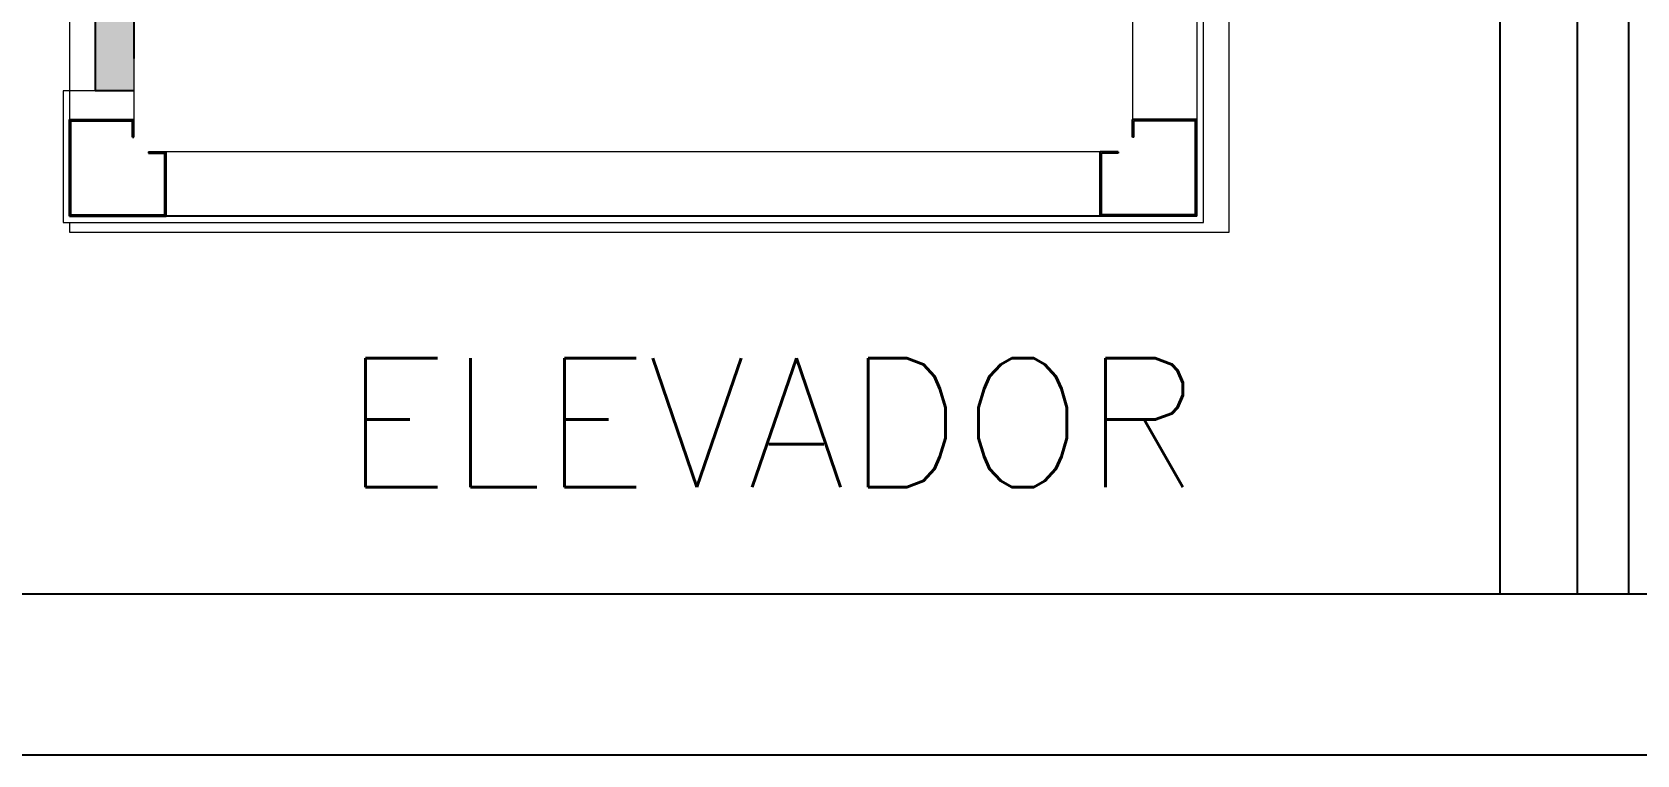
# Model space of a CAD drawing. Header units: millimetres. Extents: x 2308 to 2568, y 1142 to 1238.
# Drawn here: x 2427.156 to 2429.647, y 1211.995 to 1213.116 of the extents above; entities that cross this region are included whole.
import ezdxf

# ---------------------------------------------------------------- set-up
doc = ezdxf.new("R2010")
doc.units = ezdxf.units.MM
doc.linetypes.add('HIDDEN', pattern=[0.375, 0.25, -0.125])
for name, color, linetype, lineweight in [('2COTA', 1, 'Continuous', 9), ('2H', 1, 'HIDDEN', 15), ('AR-ESQ-VT1', 1, 'Continuous', 9)]:
    doc.layers.add(name, color=color, linetype=linetype, lineweight=lineweight)
for name, color, linetype in [('47', 1, 'Continuous'), ('ALV', 2, 'Continuous'), ('AR-ELV', 2, 'Continuous'), ('PAREDE', 1, 'Continuous'), ('TEXTO', 2, 'Continuous')]:
    doc.layers.add(name, color=color, linetype=linetype)
doc.styles.add('UNB-100', font='simplex.shx', dxfattribs={"height": 0.2})

msp = doc.modelspace()

# ---------------------------------------------------------------- hatches: boundary and pattern name
at = {"layer": '2COTA', "linetype": 'Continuous'}
msp.add_hatch(color=256, dxfattribs=at).paths.add_polyline_path([(2427.3141, 1213.1457), (2427.3141, 1213.1286), (2427.3141, 1213.0254), (2427.2541, 1213.0254), (2427.2541, 1213.1457)])

# ---------------------------------------------------------------- linework, layer by layer
at = {"layer": '2COTA', "ltscale": 35}
msp.add_line((2427.3141, 1213.0254), (2427.2541, 1213.0254), dxfattribs=at)
at = {"layer": '2H', "lineweight": 9, "ltscale": 20}
for p, q in [((2429.0141, 1212.8057), (2429.0141, 1214.4557)), ((2427.2141, 1212.8207), (2427.2141, 1212.8057)), ((2427.2141, 1212.8057), (2429.0141, 1212.8057))]:
    msp.add_line(p, q, dxfattribs=at)
at = {"layer": '47', "ltscale": 0.5}
msp.add_line((2427.2541, 1213.1457), (2427.2541, 1213.0254), dxfattribs=at)
at = {"layer": '47', "ltscale": 35}
msp.add_line((2427.3141, 1213.0254), (2427.2541, 1213.0254), dxfattribs=at)
at = {"layer": '47', "lineweight": 25, "ltscale": 35}
for p, q in [((2427.2141, 1212.8307), (2427.2141, 1212.9807)), ((2427.2161, 1212.8327), (2427.2161, 1212.9787)), ((2427.2161, 1212.9787), (2427.3121, 1212.9787)), ((2427.3121, 1212.9532), (2427.3121, 1212.9787)), ((2427.3141, 1212.9532), (2427.3141, 1212.9807)), ((2428.8641, 1212.9532), (2428.8641, 1212.9807)), ((2428.8661, 1212.9532), (2428.8661, 1212.9787)), ((2428.9621, 1212.9787), (2428.8661, 1212.9787)), ((2428.9621, 1212.8327), (2428.9621, 1212.9787)), ((2428.9641, 1212.8307), (2428.9641, 1212.9807)), ((2427.3121, 1212.9532), (2427.3141, 1212.9532)), ((2428.8661, 1212.9532), (2428.8641, 1212.9532)), ((2427.3366, 1212.9307), (2427.3366, 1212.9287)), ((2427.3366, 1212.9307), (2427.3641, 1212.9307)), ((2427.3366, 1212.9287), (2427.3621, 1212.9287)), ((2427.3621, 1212.8327), (2427.3621, 1212.9287)), ((2427.3641, 1212.8307), (2427.3641, 1212.9307)), ((2428.8141, 1212.8307), (2428.8141, 1212.9307)), ((2428.8417, 1212.9307), (2428.8141, 1212.9307)), ((2428.8161, 1212.8327), (2428.8161, 1212.9287)), ((2428.8417, 1212.9287), (2428.8161, 1212.9287)), ((2428.8417, 1212.9307), (2428.8417, 1212.9287)), ((2427.2141, 1212.8307), (2427.3641, 1212.8307)), ((2427.2161, 1212.8327), (2427.3621, 1212.8327)), ((2428.9641, 1212.8307), (2428.8141, 1212.8307)), ((2428.9621, 1212.8327), (2428.8161, 1212.8327))]:
    msp.add_line(p, q, dxfattribs=at)
at = {"layer": 'ALV'}
for p, q in [((2429.6341, 1215.3464), (2429.6341, 1212.2457)), ((2429.4341, 1215.1464), (2429.4341, 1212.2457)), ((2429.4341, 1215.1301), (2429.4341, 1212.2457)), ((2429.5541, 1215.1464), (2429.5541, 1212.2457)), ((2324.4718, 1212.2448), (2546.4313, 1212.2448)), ((2324.4718, 1211.9948), (2546.4813, 1211.9948))]:
    msp.add_line(p, q, dxfattribs=at)
at = {"layer": 'AR-ELV', "lineweight": 13}
for p, q in [((2427.2141, 1214.4307), (2427.2141, 1212.8307)), ((2427.3141, 1214.2807), (2427.3141, 1212.9807)), ((2428.8641, 1214.2807), (2428.8641, 1212.9807)), ((2428.9641, 1214.2807), (2428.9641, 1212.9807)), ((2428.9641, 1214.2807), (2428.9641, 1212.8307)), ((2428.9641, 1214.2807), (2428.9641, 1213.0307)), ((2427.2141, 1213.1639), (2427.2141, 1212.9807)), ((2428.8141, 1212.9307), (2427.3641, 1212.9307)), ((2428.7161, 1212.8307), (2427.2141, 1212.8307))]:
    msp.add_line(p, q, dxfattribs=at)
at = {"layer": 'AR-ELV'}
msp.add_line((2428.8141, 1212.8307), (2427.2141, 1212.8307), dxfattribs=at)
at = {"layer": 'AR-ESQ-VT1'}
for p, q in [((2428.9741, 1212.8207), (2428.9741, 1214.4407)), ((2427.2041, 1213.0254), (2427.2041, 1212.8207)), ((2427.2541, 1213.0254), (2427.2041, 1213.0254)), ((2427.2041, 1212.8207), (2428.9741, 1212.8207))]:
    msp.add_line(p, q, dxfattribs=at)
at = {"layer": 'PAREDE', "ltscale": 0.5}
msp.add_line((2427.3141, 1214.0157), (2427.3141, 1213.0754), dxfattribs=at)
at = {"layer": 'PAREDE', "lineweight": 25, "ltscale": 35}
for p, q in [((2427.2141, 1212.9807), (2427.3141, 1212.9807)), ((2428.9641, 1212.9807), (2428.8641, 1212.9807))]:
    msp.add_line(p, q, dxfattribs=at)

# ---------------------------------------------------------------- texts
at = {"layer": 'TEXTO', "style": 'UNB-100'}
msp.add_text('ELEVADOR', height=0.2, rotation=360, dxfattribs=at).set_placement((2427.6395, 1212.4103))

doc.saveas('drawing.dxf')
